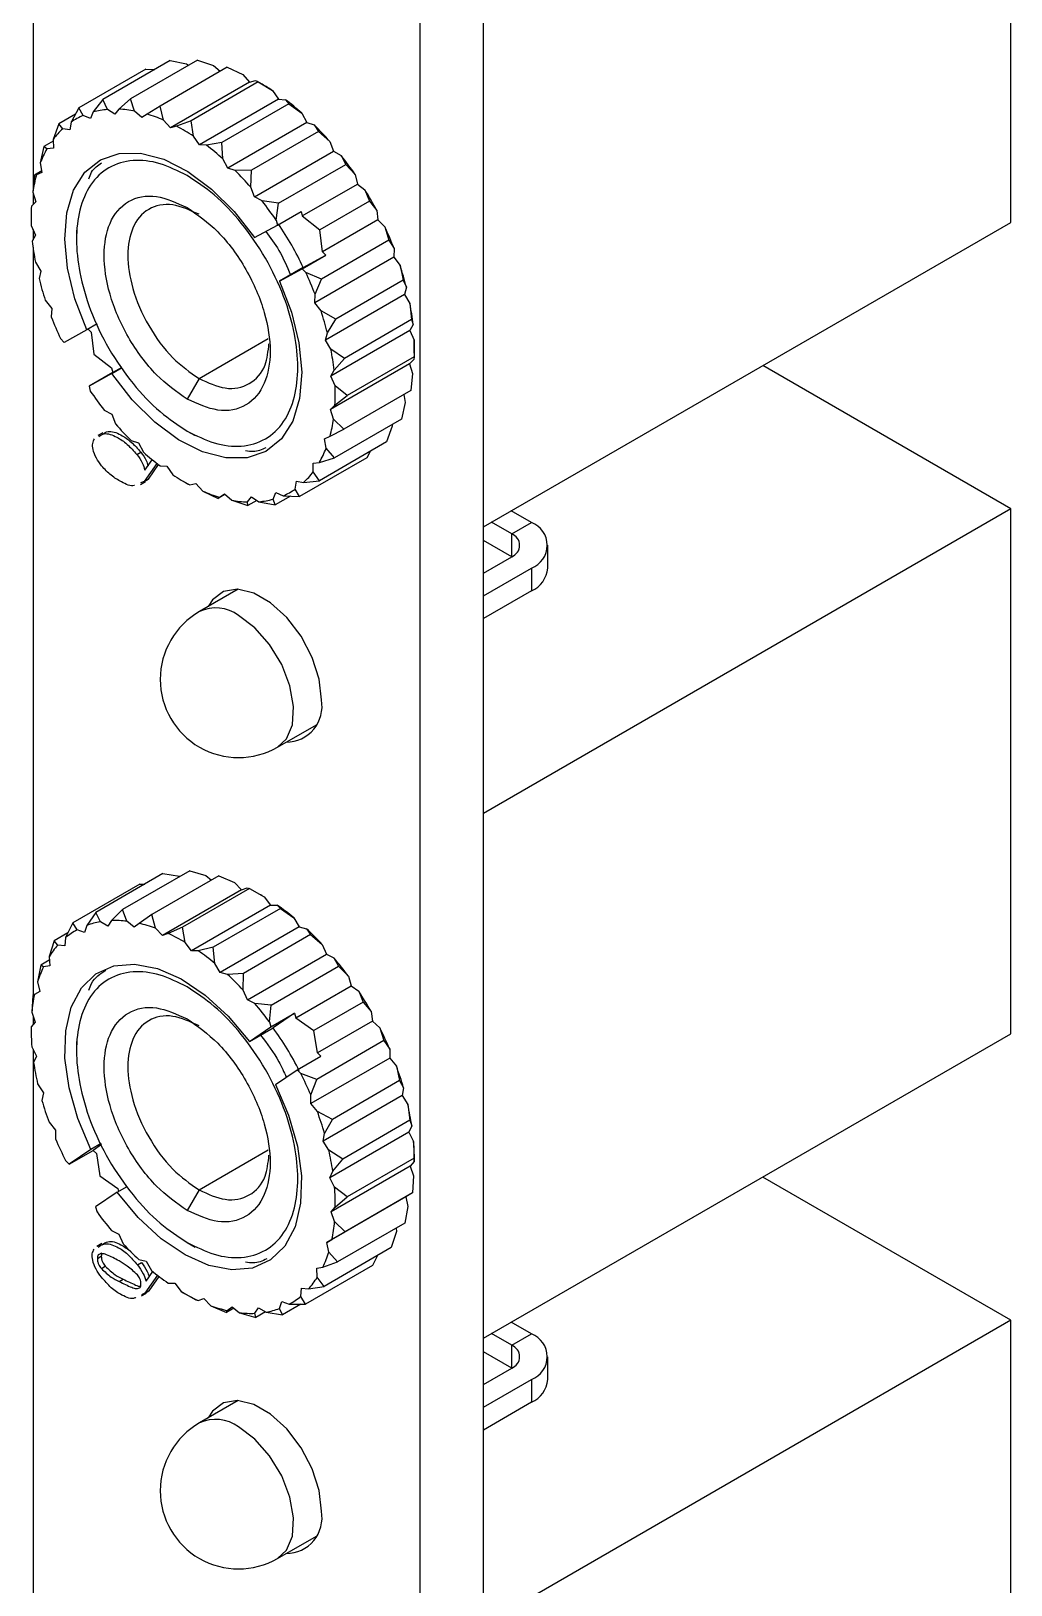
# Model space of a CAD drawing. Extents: x 616 to 1059, y 318 to 582.
# Drawn here: x 615.7 to 650.8, y 389.2 to 444.8 of the extents above; entities that cross this region are included whole.
import ezdxf

# ---------------------------------------------------------------- set-up
doc = ezdxf.new("R2010")
doc.units = 0
doc.layers.get('0').update_dxf_attribs({"linetype": 'CONTINUOUS'})

msp = doc.modelspace()

# ---------------------------------------------------------------- linework, layer by layer
at = {"color": 7, "linetype": 'CONTINUOUS'}
for p, q in [((631.876, 335.989), (631.876, 545.84)), ((629.613, 339.99), (629.613, 539.226)), ((615.754, 466.223), (615.754, 439.157)), ((650.756, 437.997), (650.756, 456.777)), ((620.658, 443.785), (618.254, 442.397)), ((621.643, 443.807), (619.238, 442.419)), ((620.658, 443.785), (621.244, 443.669)), ((621.643, 443.807), (622.217, 443.613)), ((619.793, 443.484), (617.389, 442.097)), ((619.793, 443.484), (620.11, 443.468)), ((622.708, 443.549), (620.303, 442.161)), ((621.244, 443.669), (621.32, 443.621)), ((622.217, 443.613), (622.457, 443.404)), ((622.708, 443.549), (623.257, 443.29)), ((623.257, 443.29), (623.5, 443.016)), ((623.5, 443.016), (620.672, 441.383)), ((623.812, 443.021), (621.408, 441.634)), ((623.5, 443.016), (623.72, 443.07)), ((623.72, 443.07), (623.812, 443.021)), ((623.957, 442.938), (623.793, 443.033)), ((623.812, 443.021), (624.324, 442.712)), ((624.324, 442.712), (624.54, 442.401)), ((617.389, 442.097), (617.114, 441.584)), ((617.547, 441.822), (617.389, 442.097)), ((618.254, 442.397), (617.909, 441.948)), ((618.416, 442.036), (618.254, 442.397)), ((619.238, 442.419), (618.828, 442.045)), ((619.389, 441.98), (619.238, 442.419)), ((620.303, 442.161), (619.834, 441.873)), ((620.429, 441.657), (620.303, 442.161)), ((624.54, 442.401), (621.711, 440.769)), ((624.915, 442.244), (622.511, 440.856)), ((624.54, 442.401), (624.785, 442.387)), ((624.785, 442.387), (624.915, 442.244)), ((624.915, 442.244), (625.377, 441.901)), ((616.675, 441.529), (616.474, 440.968)), ((617.268, 441.871), (616.675, 441.529)), ((616.816, 441.346), (616.675, 441.529)), ((617.114, 441.584), (617.069, 441.303)), ((617.813, 441.713), (617.547, 441.822)), ((617.909, 441.948), (617.813, 441.713)), ((618.685, 441.864), (618.416, 442.036)), ((618.828, 442.045), (618.685, 441.864)), ((619.65, 441.753), (619.389, 441.98)), ((619.834, 441.873), (619.65, 441.753)), ((620.672, 441.383), (620.429, 441.657)), ((621.408, 441.634), (620.891, 441.437)), ((621.496, 441.079), (621.408, 441.634)), ((625.557, 441.566), (622.729, 439.933)), ((625.377, 441.901), (625.557, 441.566)), ((625.557, 441.566), (625.819, 441.484)), ((616.474, 440.968), (616.481, 440.653)), ((617.069, 441.303), (616.816, 441.346)), ((620.891, 441.437), (620.672, 441.383)), ((621.711, 440.769), (621.496, 441.079)), ((625.972, 441.247), (623.568, 439.86)), ((625.819, 441.484), (625.972, 441.247)), ((625.972, 441.247), (626.375, 440.888)), ((616.14, 440.715), (616.012, 440.123)), ((616.475, 440.908), (616.14, 440.715)), ((616.25, 440.628), (616.14, 440.715)), ((616.481, 440.653), (616.25, 440.628)), ((621.957, 440.754), (621.711, 440.769)), ((622.511, 440.856), (621.957, 440.754)), ((622.549, 440.268), (622.511, 440.856)), ((623.684, 438.909), (626.513, 440.541)), ((626.375, 440.888), (626.513, 440.541)), ((626.513, 440.541), (626.782, 440.395)), ((616.012, 440.123), (616.072, 439.786)), ((622.729, 439.933), (622.549, 440.268)), ((622.991, 439.851), (622.729, 439.933)), ((623.568, 439.86), (622.991, 439.851)), ((623.547, 439.255), (623.568, 439.86)), ((624.539, 438.681), (626.944, 440.069)), ((626.782, 440.395), (626.944, 440.069)), ((626.944, 440.069), (627.28, 439.712)), ((615.806, 439.687), (615.747, 439.082)), ((616.063, 439.836), (615.806, 439.687)), ((615.872, 439.693), (615.806, 439.687)), ((616.072, 439.786), (615.872, 439.693)), ((625.39, 438.225), (627.37, 439.368)), ((627.28, 439.712), (627.37, 439.368)), ((627.37, 439.368), (627.635, 439.163)), ((615.747, 439.082), (615.857, 438.735)), ((615.754, 439.059), (615.754, 438.636)), ((623.684, 438.909), (623.547, 439.255)), ((623.953, 438.762), (623.684, 438.909)), ((624.539, 438.681), (623.953, 438.762)), ((627.792, 438.755), (626.024, 437.735)), ((627.635, 439.163), (627.792, 438.755)), ((627.792, 438.755), (628.058, 438.419)), ((615.683, 438.351), (615.683, 438.162)), ((615.696, 438.579), (615.684, 438.485)), ((615.684, 438.485), (615.685, 438.351)), ((615.857, 438.735), (615.696, 438.579)), ((624.452, 438.079), (624.539, 438.681)), ((624.499, 437.899), (625.347, 438.389)), ((625.347, 438.389), (625.39, 438.225)), ((625.39, 438.225), (626.024, 437.735)), ((628.058, 438.419), (628.096, 438.089)), ((615.688, 437.885), (615.844, 437.542)), ((615.754, 437.741), (615.754, 437.376)), ((617.31, 437.713), (617.31, 437.386)), ((623.685, 437.452), (624.499, 437.899)), ((624.452, 438.079), (624.499, 437.899)), ((626.116, 436.946), (626.024, 437.735)), ((628.096, 438.089), (626.116, 436.946)), ((628.096, 438.089), (628.348, 437.834)), ((628.348, 437.834), (628.485, 437.355)), ((631.876, 427.098), (650.756, 437.997)), ((615.844, 437.542), (615.728, 437.329)), ((615.754, 437.111), (615.754, 410.336)), ((628.485, 437.355), (626.081, 435.968)), ((628.485, 437.355), (628.678, 437.058)), ((615.839, 436.578), (616.035, 436.252)), ((625.388, 436.334), (626.236, 436.824)), ((625.423, 436.377), (626.236, 436.824)), ((628.663, 436.756), (625.835, 435.123)), ((626.236, 436.824), (626.116, 436.946)), ((628.678, 437.058), (628.663, 436.756)), ((628.663, 436.756), (628.891, 436.459)), ((616.035, 436.252), (615.968, 435.989)), ((625.423, 436.377), (624.574, 435.887)), ((624.574, 435.887), (625.388, 436.334)), ((625.519, 436.201), (625.388, 436.334)), ((626.081, 435.968), (625.519, 436.201)), ((625.849, 435.425), (626.081, 435.968)), ((628.891, 436.459), (628.996, 435.924)), ((625.835, 435.123), (625.849, 435.425)), ((629.05, 435.418), (626.221, 433.785)), ((628.996, 435.924), (626.592, 434.536)), ((628.996, 435.924), (629.116, 435.681)), ((629.116, 435.681), (629.05, 435.418)), ((629.05, 435.418), (629.245, 435.092)), ((616.193, 435.211), (616.421, 434.914)), ((616.421, 434.914), (616.407, 434.612)), ((626.063, 434.826), (625.835, 435.123)), ((629.245, 435.092), (629.305, 434.516)), ((618.051, 434.363), (617.682, 434.15)), ((626.592, 434.536), (626.063, 434.826)), ((626.288, 434.048), (626.592, 434.536)), ((629.305, 434.516), (626.901, 433.128)), ((629.356, 434.341), (629.24, 434.128)), ((629.305, 434.516), (629.356, 434.341)), ((616.737, 433.836), (616.868, 433.703)), ((617.682, 434.15), (616.868, 433.703)), ((617.731, 434.178), (617.837, 434.07)), ((617.837, 434.07), (617.929, 433.282)), ((621.694, 432.406), (624.171, 433.836)), ((626.221, 433.785), (626.288, 434.048)), ((626.417, 433.459), (626.221, 433.785)), ((629.24, 434.128), (626.412, 432.495)), ((629.24, 434.128), (629.396, 433.785)), ((629.396, 433.785), (629.401, 433.185)), ((617.929, 433.282), (618.563, 432.792)), ((626.901, 433.128), (626.417, 433.459)), ((629.401, 433.185), (626.997, 431.797)), ((629.401, 433.185), (629.389, 433.091)), ((629.401, 433.319), (629.401, 433.508)), ((618.606, 432.628), (617.757, 432.138)), ((618.563, 432.792), (618.606, 432.628)), ((618.571, 432.585), (618.941, 432.799)), ((618.934, 432.808), (618.606, 432.628)), ((629.228, 432.935), (626.399, 431.302)), ((626.412, 432.495), (626.528, 432.709)), ((626.528, 432.709), (626.901, 433.128)), ((629.389, 433.091), (629.228, 432.935)), ((629.228, 432.935), (629.338, 432.588)), ((650.756, 427.741), (641.873, 432.869)), ((618.571, 432.585), (617.757, 432.138)), ((617.757, 432.138), (617.804, 431.958)), ((621.694, 432.406), (621.269, 431.671)), ((626.568, 432.152), (626.412, 432.495)), ((626.997, 431.797), (626.568, 432.152)), ((629.338, 432.588), (629.279, 431.982)), ((626.56, 431.458), (626.997, 431.797)), ((629.279, 431.982), (626.875, 430.595)), ((629.073, 431.547), (628.944, 430.955)), ((629.021, 431.834), (629.073, 431.547)), ((618.303, 431.275), (618.572, 431.128)), ((618.572, 431.128), (618.709, 430.782)), ((626.399, 431.302), (626.56, 431.458)), ((626.509, 430.955), (626.399, 431.302)), ((618.246, 430.468), (618.069, 430.366)), ((621.269, 430.528), (621.552, 430.364)), ((626.384, 430.344), (626.875, 430.595)), ((626.875, 430.595), (626.509, 430.955)), ((628.944, 430.955), (626.54, 429.567)), ((628.611, 430.702), (628.41, 430.141)), ((628.609, 430.762), (628.611, 430.702)), ((619.265, 430.186), (619.527, 430.104)), ((619.527, 430.104), (619.707, 429.769)), ((628.41, 430.141), (626.005, 428.753)), ((626.184, 430.252), (626.384, 430.344)), ((626.244, 429.914), (626.184, 430.252)), ((626.54, 429.567), (626.244, 429.914)), ((619.469, 429.691), (619.61, 429.772)), ((620.184, 429.372), (619.728, 428.724)), ((619.757, 429.13), (620.02, 429.503)), ((620.238, 429.33), (619.869, 428.805)), ((627.696, 429.573), (625.292, 428.185)), ((625.775, 429.384), (626.006, 429.409)), ((625.782, 429.069), (625.775, 429.384)), ((626.006, 429.409), (626.54, 429.567)), ((627.817, 429.799), (627.696, 429.573)), ((619.728, 428.724), (619.869, 428.805)), ((619.869, 428.805), (619.74, 428.752)), ((620.299, 429.283), (620.545, 429.268)), ((620.545, 429.268), (620.76, 428.958)), ((625.142, 428.453), (625.187, 428.734)), ((625.187, 428.734), (625.44, 428.691)), ((625.44, 428.691), (626.005, 428.753)), ((626.005, 428.753), (625.782, 429.069)), ((619.728, 428.724), (619.599, 428.671)), ((619.604, 428.617), (619.781, 428.719)), ((621.127, 428.732), (621.292, 428.637)), ((621.292, 428.638), (621.365, 428.6)), ((621.365, 428.6), (621.584, 428.654)), ((621.584, 428.654), (621.827, 428.38)), ((621.827, 428.38), (622.377, 428.121)), ((622.627, 428.265), (622.377, 428.121)), ((622.422, 428.164), (622.606, 428.284)), ((622.606, 428.284), (622.867, 428.057)), ((624.347, 428.089), (624.443, 428.325)), ((624.975, 428.202), (624.426, 427.885)), ((624.443, 428.325), (624.709, 428.215)), ((624.709, 428.215), (625.292, 428.185)), ((625.292, 428.185), (625.142, 428.453)), ((622.377, 428.121), (622.422, 428.164)), ((622.867, 428.057), (623.442, 427.863)), ((623.428, 427.992), (623.571, 428.173)), ((623.442, 427.863), (623.428, 427.992)), ((623.765, 428.049), (623.442, 427.863)), ((623.571, 428.173), (623.84, 428.001)), ((623.84, 428.001), (624.426, 427.885)), ((624.426, 427.885), (624.347, 428.089)), ((650.756, 427.741), (631.876, 416.842)), ((633.594, 427.256), (632.872, 427.673)), ((650.756, 408.961), (650.756, 427.741)), ((632.887, 426.848), (632.165, 427.265)), ((632.887, 426.848), (633.594, 427.256)), ((632.887, 426.031), (631.876, 426.615)), ((632.887, 426.031), (632.887, 426.848)), ((631.876, 425.448), (632.887, 426.031)), ((634.18, 425.623), (634.18, 426.44)), ((631.876, 424.631), (633.594, 425.623)), ((633.594, 425.623), (633.594, 424.807)), ((623.095, 424.869), (621.708, 424.068)), ((633.594, 424.807), (631.876, 423.815)), ((624.508, 419.218), (625.895, 420.019)), ((619.578, 414.317), (617.174, 412.929)), ((620.405, 414.693), (618.001, 413.305)), ((621.36, 414.793), (618.956, 413.405)), ((619.578, 414.317), (619.751, 414.315)), ((622.406, 414.612), (620.002, 413.224)), ((620.405, 414.693), (620.991, 414.6)), ((620.991, 414.6), (621.009, 414.59)), ((621.36, 414.793), (621.939, 414.62)), ((621.939, 414.62), (622.14, 414.458)), ((622.406, 414.612), (622.965, 414.37)), ((622.965, 414.37), (623.213, 414.108)), ((623.213, 414.108), (620.385, 412.475)), ((623.504, 414.158), (621.1, 412.77)), ((623.213, 414.108), (623.424, 414.18)), ((623.424, 414.18), (623.504, 414.158)), ((623.504, 414.158), (624.028, 413.861)), ((623.957, 413.902), (623.91, 413.929)), ((624.028, 413.861), (624.252, 413.559)), ((618.001, 413.305), (617.675, 412.837)), ((618.163, 412.967), (618.001, 413.305)), ((618.956, 413.405), (618.562, 413.009)), ((619.111, 412.987), (618.956, 413.405)), ((620.002, 413.224), (619.548, 412.911)), ((620.136, 412.737), (620.002, 413.224)), ((624.252, 413.559), (621.424, 411.926)), ((624.612, 413.447), (622.207, 412.059)), ((624.252, 413.559), (624.491, 413.563)), ((624.491, 413.563), (624.612, 413.447)), ((624.612, 413.447), (625.089, 413.111)), ((617.174, 412.929), (616.92, 412.401)), ((617.329, 412.679), (617.174, 412.929)), ((617.593, 412.588), (617.329, 412.679)), ((617.675, 412.837), (617.593, 412.588)), ((618.432, 412.812), (618.163, 412.967)), ((618.562, 413.009), (618.432, 412.812)), ((619.375, 412.774), (619.111, 412.987)), ((619.548, 412.911), (619.375, 412.774)), ((620.385, 412.475), (620.136, 412.737)), ((621.1, 412.77), (620.595, 412.547)), ((621.2, 412.228), (621.1, 412.77)), ((625.279, 412.782), (622.451, 411.149)), ((625.089, 413.111), (625.279, 412.782)), ((625.279, 412.782), (625.538, 412.718)), ((625.538, 412.718), (625.686, 412.508)), ((616.508, 412.29), (616.327, 411.719)), ((617.005, 412.577), (616.508, 412.29)), ((616.641, 412.134), (616.508, 412.29)), ((616.89, 412.11), (616.641, 412.134)), ((616.92, 412.401), (616.89, 412.11)), ((620.595, 412.547), (620.385, 412.475)), ((621.424, 411.926), (621.2, 412.228)), ((622.207, 412.059), (621.663, 411.931)), ((622.26, 411.479), (622.207, 412.059)), ((625.686, 412.508), (623.281, 411.12)), ((625.686, 412.508), (626.106, 412.151)), ((626.106, 412.151), (626.256, 411.806)), ((616.336, 411.592), (616.027, 411.414)), ((616.327, 411.719), (616.349, 411.396)), ((621.663, 411.931), (621.424, 411.926)), ((623.427, 410.173), (626.256, 411.806)), ((626.256, 411.806), (626.524, 411.677)), ((626.524, 411.677), (626.685, 411.376)), ((616.027, 411.414), (615.918, 410.816)), ((616.126, 411.352), (616.027, 411.414)), ((616.349, 411.396), (616.126, 411.352)), ((622.451, 411.149), (622.26, 411.479)), ((622.71, 411.086), (622.451, 411.149)), ((623.281, 411.12), (622.71, 411.086)), ((623.278, 410.518), (623.281, 411.12)), ((624.281, 409.988), (626.685, 411.376)), ((626.685, 411.376), (627.041, 411.016)), ((627.041, 411.016), (627.144, 410.669)), ((615.992, 410.475), (615.802, 410.364)), ((615.918, 410.816), (615.992, 410.475)), ((623.427, 410.173), (623.278, 410.518)), ((625.164, 409.527), (627.144, 410.669)), ((627.144, 410.669), (627.411, 410.48)), ((627.411, 410.48), (627.571, 410.094)), ((615.75, 410.333), (615.71, 409.728)), ((615.802, 410.364), (615.75, 410.333)), ((623.696, 410.045), (623.427, 410.173)), ((624.281, 409.988), (623.696, 410.045)), ((624.212, 409.383), (624.281, 409.988)), ((627.571, 410.094), (625.803, 409.074)), ((627.571, 410.094), (627.857, 409.751)), ((615.833, 409.38), (615.684, 409.208)), ((615.71, 409.728), (615.833, 409.38)), ((615.754, 409.603), (615.754, 409.289)), ((624.212, 409.383), (624.266, 409.202)), ((624.266, 409.202), (625.115, 409.692)), ((625.115, 409.692), (624.345, 409.169)), ((625.115, 409.692), (625.164, 409.527)), ((625.164, 409.527), (625.803, 409.074)), ((627.91, 409.415), (625.93, 408.272)), ((627.857, 409.751), (627.91, 409.415)), ((627.91, 409.415), (628.166, 409.173)), ((623.497, 408.679), (624.266, 409.202)), ((623.497, 408.679), (624.345, 409.169)), ((625.93, 408.272), (625.803, 409.074)), ((628.166, 409.173), (628.31, 408.713)), ((631.876, 398.062), (650.756, 408.961)), ((615.709, 408.495), (615.877, 408.156)), ((615.754, 408.405), (615.754, 381.248)), ((617.31, 408.677), (617.31, 408.35)), ((628.31, 408.713), (625.906, 407.325)), ((626.052, 408.157), (625.93, 408.272)), ((628.31, 408.713), (628.523, 408.403)), ((628.523, 408.403), (628.523, 408.092)), ((615.877, 408.156), (615.774, 407.928)), ((624.434, 407.144), (625.204, 407.667)), ((625.204, 407.667), (626.052, 408.157)), ((625.337, 407.54), (625.204, 407.667)), ((628.523, 408.092), (625.695, 406.459)), ((628.523, 408.092), (628.759, 407.806)), ((628.759, 407.806), (628.874, 407.285)), ((615.917, 407.166), (616.123, 406.847)), ((625.906, 407.325), (625.337, 407.54)), ((625.695, 406.77), (625.906, 407.325)), ((628.874, 407.285), (626.47, 405.897)), ((628.874, 407.285), (629.014, 407.025)), ((616.123, 406.847), (616.071, 406.572)), ((625.695, 406.459), (625.695, 406.77)), ((628.962, 406.75), (626.133, 405.118)), ((629.014, 407.025), (628.962, 406.75)), ((628.962, 406.75), (629.167, 406.431)), ((625.93, 406.173), (625.695, 406.459)), ((626.47, 405.897), (625.93, 406.173)), ((629.167, 406.431), (629.241, 405.865)), ((616.326, 405.792), (616.561, 405.505)), ((616.561, 405.505), (616.561, 405.195)), ((626.133, 405.118), (626.185, 405.392)), ((626.185, 405.392), (626.47, 405.897)), ((629.207, 405.442), (626.379, 403.809)), ((629.241, 405.865), (626.837, 404.477)), ((629.31, 405.67), (629.207, 405.442)), ((629.207, 405.442), (629.375, 405.102)), ((629.241, 405.865), (629.31, 405.67)), ((617.822, 404.821), (617.052, 404.298)), ((618.19, 405.034), (617.822, 404.821)), ((618.208, 404.997), (617.901, 404.788)), ((626.339, 404.798), (626.133, 405.118)), ((629.375, 405.102), (629.396, 404.507)), ((616.919, 404.425), (617.052, 404.298)), ((617.052, 404.298), (617.901, 404.788)), ((617.901, 404.788), (618.023, 404.672)), ((618.023, 404.672), (618.15, 403.871)), ((621.694, 403.369), (624.171, 404.8)), ((626.837, 404.477), (626.339, 404.798)), ((626.482, 404.037), (626.837, 404.477)), ((629.396, 404.507), (626.992, 403.119)), ((629.401, 404.39), (629.251, 404.217)), ((629.396, 404.507), (629.401, 404.39)), ((618.15, 403.871), (618.789, 403.418)), ((626.379, 403.809), (626.482, 404.037)), ((626.547, 403.469), (626.379, 403.809)), ((629.251, 404.217), (626.423, 402.584)), ((629.251, 404.217), (629.375, 403.87)), ((629.375, 403.87), (629.334, 403.264)), ((650.756, 398.705), (641.873, 403.833)), ((618.759, 403.286), (617.99, 402.763)), ((618.759, 403.286), (619.124, 403.496)), ((618.789, 403.418), (618.818, 403.32)), ((621.694, 403.369), (621.269, 402.635)), ((626.992, 403.119), (626.547, 403.469)), ((629.334, 403.264), (626.93, 401.876)), ((629.282, 403.233), (629.092, 403.123)), ((629.334, 403.264), (629.282, 403.233)), ((617.99, 402.763), (618.044, 402.581)), ((629.092, 403.123), (626.264, 401.49)), ((626.423, 402.584), (626.572, 402.757)), ((626.572, 402.757), (626.992, 403.119)), ((629.166, 402.781), (629.058, 402.184)), ((629.092, 403.123), (629.166, 402.781)), ((626.546, 402.237), (626.423, 402.584)), ((626.93, 401.876), (626.546, 402.237)), ((629.058, 402.184), (626.653, 400.796)), ((618.56, 401.92), (618.829, 401.791)), ((618.829, 401.791), (618.978, 401.447)), ((621.269, 401.491), (621.552, 401.328)), ((626.264, 401.49), (626.454, 401.6)), ((626.338, 401.148), (626.264, 401.49)), ((626.454, 401.6), (626.93, 401.876)), ((628.758, 401.879), (628.577, 401.307)), ((628.749, 402.005), (628.758, 401.879)), ((618.22, 401.452), (618.043, 401.35)), ((618.056, 400.918), (618.198, 401)), ((618.081, 401.043), (618.222, 401.125)), ((628.577, 401.307), (626.173, 399.919)), ((626.653, 400.796), (626.338, 401.148)), ((628.08, 401.02), (627.91, 400.669)), ((618.2, 400.556), (618.341, 400.637)), ((619.491, 400.686), (619.633, 400.768)), ((619.546, 400.879), (619.805, 400.816)), ((619.799, 400.102), (620.042, 400.448)), ((619.805, 400.816), (619.996, 400.486)), ((627.91, 400.669), (625.506, 399.281)), ((625.907, 400.568), (626.13, 400.612)), ((625.929, 400.246), (625.907, 400.568)), ((626.13, 400.612), (626.653, 400.796)), ((618.84, 400.093), (618.982, 400.175)), ((620.206, 400.318), (619.76, 399.682)), ((620.261, 400.276), (619.901, 399.764)), ((620.593, 400.034), (620.832, 400.038)), ((620.832, 400.038), (621.056, 399.737)), ((625.336, 399.563), (625.366, 399.855)), ((625.366, 399.855), (625.615, 399.831)), ((625.615, 399.831), (626.173, 399.919)), ((626.173, 399.919), (625.929, 400.246)), ((619.76, 399.682), (619.636, 399.621)), ((619.636, 399.578), (619.813, 399.68)), ((619.76, 399.682), (619.901, 399.764)), ((619.901, 399.764), (619.778, 399.702)), ((621.056, 399.737), (621.58, 399.44)), ((621.127, 399.696), (621.175, 399.668)), ((621.58, 399.44), (621.661, 399.418)), ((621.661, 399.418), (621.871, 399.49)), ((621.871, 399.49), (622.12, 399.228)), ((624.581, 399.128), (624.663, 399.377)), ((624.663, 399.377), (624.927, 399.285)), ((625.334, 399.282), (624.68, 398.904)), ((624.927, 399.285), (625.506, 399.281)), ((625.506, 399.281), (625.336, 399.563)), ((622.12, 399.228), (622.678, 398.985)), ((622.945, 399.139), (622.678, 398.985)), ((622.678, 398.985), (622.708, 399.054)), ((622.708, 399.054), (622.881, 399.191)), ((622.881, 399.191), (623.145, 398.978)), ((623.145, 398.978), (623.725, 398.805)), ((623.694, 398.956), (623.824, 399.152)), ((623.725, 398.805), (623.694, 398.956)), ((624.076, 399.007), (623.725, 398.805)), ((623.824, 399.152), (624.093, 398.997)), ((624.093, 398.997), (624.68, 398.904)), ((624.68, 398.904), (624.581, 399.128)), ((650.756, 398.705), (631.876, 387.806)), ((650.756, 379.925), (650.756, 398.705)), ((632.887, 397.812), (632.165, 398.229)), ((633.594, 398.22), (632.872, 398.637)), ((632.887, 397.812), (633.594, 398.22)), ((632.887, 396.995), (632.887, 397.812)), ((632.887, 396.995), (631.876, 397.579)), ((634.18, 396.587), (634.18, 397.403)), ((631.876, 396.411), (632.887, 396.995)), ((631.876, 395.595), (633.594, 396.587)), ((633.594, 396.587), (633.594, 395.77)), ((623.095, 395.833), (621.708, 395.032)), ((633.594, 395.77), (631.876, 394.778)), ((624.508, 390.182), (625.895, 390.983))]:
    msp.add_line(p, q, dxfattribs=at)
at = {"color": 7, "linetype": 'CONTINUOUS', "flags": 128}
for points in [[(617.682, 434.15), (617.254, 435.258), (616.985, 436.356), (616.886, 437.398), (616.961, 438.344), (617.207, 439.153), (617.613, 439.792), (618.164, 440.235), (618.837, 440.465), (619.603, 440.471), (620.432, 440.253), (621.29, 439.821), (622.141, 439.191), (622.95, 438.391), (623.685, 437.452)], [(624.574, 435.887), (625.002, 434.779), (625.271, 433.682), (625.37, 432.639), (625.295, 431.693), (625.049, 430.885), (624.643, 430.245), (624.092, 429.802), (623.419, 429.572), (622.653, 429.566), (621.824, 429.784), (620.966, 430.216), (620.115, 430.846), (619.306, 431.646), (618.571, 432.585)], [(626.078, 420.909), (625.992, 421.648), (625.741, 422.427), (625.346, 423.183), (624.838, 423.853), (624.258, 424.384), (623.655, 424.732), (623.075, 424.87), (622.567, 424.787), (622.172, 424.488), (622.018, 424.247)], [(624.508, 419.218), (624.823, 419.51), (625.038, 420.02), (625.082, 420.675), (624.951, 421.415), (624.656, 422.175), (624.223, 422.889), (623.691, 423.491), (623.108, 423.93)], [(617.822, 404.821), (617.354, 405.923), (617.041, 407.028), (616.895, 408.09), (616.924, 409.066), (617.124, 409.915), (617.489, 410.602), (618.003, 411.1), (618.646, 411.389), (619.39, 411.455), (620.206, 411.297), (621.059, 410.921), (621.915, 410.342), (622.739, 409.585), (623.497, 408.679)], [(624.434, 407.144), (624.902, 406.041), (625.215, 404.937), (625.361, 403.875), (625.332, 402.899), (625.132, 402.05), (624.767, 401.362), (624.253, 400.864), (623.61, 400.576), (622.866, 400.51), (622.05, 400.668), (621.197, 401.044), (620.341, 401.623), (619.517, 402.38), (618.759, 403.286)], [(626.078, 391.872), (625.992, 392.612), (625.741, 393.391), (625.346, 394.146), (624.838, 394.817), (624.258, 395.347), (623.655, 395.696), (623.075, 395.834), (622.567, 395.75), (622.172, 395.452), (622.018, 395.211)], [(624.508, 390.182), (624.823, 390.474), (625.038, 390.984), (625.082, 391.638), (624.951, 392.379), (624.656, 393.139), (624.223, 393.852), (623.691, 394.455), (623.108, 394.894)]]:
    msp.add_lwpolyline(points, dxfattribs=at)
at = {"color": 7, "linetype": 'CONTINUOUS'}
for centre, radius, start, end in [((620.136, 436.329), 7.634, 56.7305, 59.9668), ((619.014, 434.758), 9.566, 48.3033, 52.8913), ((618.565, 439.459), 2.573, 113.301, 124.318), ((618.66, 439.139), 2.907, 94.8117, 104.9662), ((618.669, 438.198), 3.851, 79.2197, 87.6379), ((618.301, 436.708), 5.388, 66.7344, 73.4626), ((618.739, 439.265), 2.834, 132.7338, 143.0622), ((617.438, 434.906), 7.387, 56.6827, 62.1337), ((617.671, 433.325), 11.531, 40.9848, 45.0352), ((619.47, 438.799), 3.703, 150.4075, 159.0487), ((616.186, 433.126), 9.566, 48.3033, 52.8913), ((616.633, 432.46), 12.883, 34.2623, 38.0242), ((620.867, 438.352), 5.172, 164.9697, 171.8843), ((614.842, 431.692), 11.531, 40.9848, 45.0352), ((613.805, 430.827), 12.883, 34.2623, 38.0242), ((616.266, 432.212), 13.326, 27.7623, 31.4402), ((622.81, 438.158), 7.127, 176.6069, 182.1899), ((616.018, 432.069), 10.345, 24.6103, 34.5922), ((616.775, 432.454), 12.762, 21.146, 24.9315), ((624.979, 438.311), 9.303, 186.063, 190.7371), ((626.946, 438.738), 11.317, 194.0562, 198.1576), ((613.946, 430.821), 12.762, 21.146, 24.9315), ((618.138, 432.932), 11.317, 14.0562, 18.1576), ((620.105, 433.359), 9.303, 6.063, 10.7371), ((628.31, 439.216), 12.762, 201.146, 204.9315), ((615.31, 431.3), 11.317, 14.0562, 18.1576), ((621.925, 433.507), 7.476, 0.0082, 2.1278), ((617.277, 431.726), 9.303, 6.063, 10.7371), ((619.446, 431.88), 7.127, 356.6069, 2.1899), ((628.451, 439.21), 12.883, 214.2623, 218.0242), ((627.414, 438.345), 11.531, 220.9848, 225.0352), ((621.389, 431.685), 5.172, 344.9697, 351.8843), ((622.786, 431.238), 3.703, 330.4075, 339.0487), ((626.07, 436.912), 9.566, 228.3033, 232.8913), ((624.818, 435.131), 7.387, 236.6827, 242.1337), ((623.517, 430.772), 2.834, 312.7338, 323.0622), ((623.955, 433.329), 5.388, 246.7344, 253.4626), ((623.691, 430.578), 2.573, 293.301, 304.318), ((623.587, 431.839), 3.851, 259.2197, 267.6379), ((623.596, 430.898), 2.907, 274.8117, 284.9662), ((633.284, 426.44), 0.873, 290.7834, 69.2166), ((632.732, 426.44), 0.437, 290.7834, 69.2166), ((633.179, 425.723), 1.006, 294.3747, 354.3052), ((623.108, 421.643), 2.8, 119.9973, 180), ((622.292, 422.826), 1.372, 53.5137, 115.1758), ((623.108, 421.643), 2.8, 180, 299.9973), ((624.815, 420.681), 1.283, 270.1212, 10.2391), ((619.386, 406.194), 8.965, 50.4983, 55.2892), ((618.571, 410.412), 2.585, 118.7188, 129.6995), ((618.627, 410.253), 2.754, 99.6992, 110.2267), ((618.694, 409.484), 3.527, 83.2165, 92.142), ((618.451, 408.129), 4.907, 69.9194, 77.0808), ((618.03, 404.636), 11.031, 42.9374, 47.1094), ((618.877, 410.114), 3.013, 137.9062, 147.8204), ((617.725, 406.382), 6.8, 59.2731, 65.0337), ((616.558, 404.561), 8.965, 50.4983, 55.2892), ((616.867, 403.6), 12.589, 36.0899, 39.91), ((619.791, 409.625), 4.052, 154.771, 162.9074), ((615.202, 403.004), 11.031, 42.9374, 47.1094), ((616.285, 403.187), 13.304, 29.5627, 33.2447), ((621.361, 409.23), 5.674, 168.4621, 174.9622), ((614.039, 401.967), 12.589, 36.0899, 39.91), ((623.407, 409.129), 7.723, 179.4152, 184.7069), ((616.033, 403.041), 10.327, 26.4072, 36.4001), ((616.542, 403.314), 13.016, 23.0126, 26.7487), ((625.564, 409.373), 9.896, 188.4001, 192.8855), ((617.685, 403.757), 11.791, 16.0931, 20.0838), ((613.714, 401.682), 13.016, 23.0126, 26.7487), ((627.399, 409.841), 11.791, 196.0931, 200.0838), ((614.857, 402.124), 11.791, 16.0931, 20.0838), ((619.52, 404.224), 9.896, 8.4001, 12.8855), ((628.542, 410.283), 13.016, 203.0126, 206.7487), ((621.678, 404.468), 7.723, 359.4152, 4.7069), ((616.692, 402.592), 9.896, 8.4001, 12.8855), ((618.849, 402.836), 7.723, 359.4152, 4.7069), ((628.217, 409.997), 12.589, 216.0899, 219.91), ((620.895, 402.735), 5.674, 348.4621, 354.9622), ((627.054, 408.961), 11.031, 222.9374, 227.1094), ((622.465, 402.339), 4.052, 334.771, 342.9074), ((625.698, 407.404), 8.965, 230.4983, 235.2892), ((623.379, 401.85), 3.013, 317.9062, 327.8204), ((624.531, 405.582), 6.8, 239.2731, 245.0337), ((623.685, 401.553), 2.585, 298.7188, 309.6995), ((623.805, 403.836), 4.907, 249.9194, 257.0808), ((623.562, 402.48), 3.527, 263.2165, 272.142), ((623.629, 401.712), 2.754, 279.6992, 290.2267), ((633.284, 397.403), 0.873, 290.7834, 69.2166), ((632.732, 397.403), 0.437, 290.7834, 69.2166), ((633.179, 396.687), 1.006, 294.3747, 354.3052), ((623.108, 392.607), 2.8, 119.9973, 180), ((622.292, 393.79), 1.372, 53.5137, 115.1758), ((623.108, 392.607), 2.8, 180, 299.9973), ((624.815, 391.644), 1.283, 270.1212, 10.2391)]:
    msp.add_arc(centre, radius, start, end, dxfattribs=at)
for points, knots in [([(621.269, 439.673), (620.944, 439.834), (620.27, 440.167), (619.298, 440.264), (618.434, 440.012), (617.78, 439.391), (617.393, 438.492), (617.269, 437.409), (617.393, 436.183), (617.78, 434.838), (618.434, 433.462), (619.298, 432.212), (620.27, 431.188), (620.944, 430.742), (621.269, 430.528)], [0, 0, 0, 0, 0.078504, 0.162677, 0.25, 0.337323, 0.421496, 0.5, 0.578504, 0.662677, 0.75, 0.837323, 0.921496, 1, 1, 1, 1]), ([(617.747, 439.552), (617.778, 439.638), (617.873, 439.898), (618.069, 440.035), (618.201, 440.127)], [0, 0, 0, 0, 0.3287873, 1, 1, 1, 1]), ([(621.269, 430.528), (621.595, 430.367), (622.269, 430.033), (623.241, 429.936), (624.105, 430.188), (624.759, 430.809), (625.146, 431.708), (625.27, 432.791), (625.146, 434.017), (624.759, 435.362), (624.105, 436.739), (623.241, 437.988), (622.269, 439.013), (621.595, 439.458), (621.269, 439.673)], [0, 0, 0, 0, 0.078504, 0.162677, 0.25, 0.337323, 0.421496, 0.5, 0.578504, 0.662677, 0.75, 0.837323, 0.921496, 1, 1, 1, 1]), ([(621.269, 431.671), (620.896, 431.934), (620.12, 432.481), (619.11, 433.86), (618.448, 435.4), (618.229, 436.856), (618.448, 438.059), (619.11, 438.834), (620.12, 439.047), (620.896, 438.697), (621.269, 438.53)], [0, 0, 0, 0, 0.120054, 0.25, 0.379946, 0.5, 0.620054, 0.75, 0.879946, 1, 1, 1, 1]), ([(621.694, 438.285), (621.374, 438.428), (620.708, 438.728), (619.843, 438.545), (619.275, 437.881), (619.087, 436.85), (619.275, 435.602), (619.843, 434.282), (620.708, 433.1), (621.374, 432.631), (621.694, 432.406)], [0, 0, 0, 0, 0.120054, 0.25, 0.379946, 0.5, 0.620054, 0.75, 0.879946, 1, 1, 1, 1]), ([(621.269, 438.53), (621.642, 438.267), (622.419, 437.719), (623.429, 436.341), (624.091, 434.801), (624.31, 433.345), (624.091, 432.142), (623.429, 431.367), (622.419, 431.154), (621.642, 431.503), (621.269, 431.671)], [0, 0, 0, 0, 0.120054, 0.25, 0.379946, 0.5, 0.620054, 0.75, 0.879946, 1, 1, 1, 1]), ([(624.086, 437.672), (624.25, 437.452), (624.609, 436.97), (624.843, 436.416), (624.971, 436.116)], [0, 0, 0, 0, 0.45742, 1, 1, 1, 1]), ([(621.694, 432.406), (622.014, 432.261), (622.681, 431.961), (623.537, 432.151), (624.098, 432.743), (624.169, 433.386), (624.199, 433.654)], [0, 0, 0, 0, 0.253908, 0.528737, 0.803565, 1, 1, 1, 1]), ([(618.11, 430.335), (618.168, 430.375), (618.334, 430.49), (618.722, 430.343), (619.129, 430.076), (619.356, 429.819), (619.469, 429.691)], [0, 0, 0, 0, 0.172777, 0.493618, 0.746784, 1, 1, 1, 1]), ([(618.252, 430.416), (618.31, 430.456), (618.476, 430.571), (618.863, 430.424), (619.271, 430.158), (619.497, 429.901), (619.61, 429.772)], [0, 0, 0, 0, 0.172777, 0.493618, 0.746784, 1, 1, 1, 1]), ([(618.205, 429.286), (618.139, 429.376), (618.007, 429.555), (617.894, 429.849), (617.873, 430.103), (617.927, 430.204), (617.953, 430.254)], [0, 0, 0, 0, 0.280577, 0.560305, 0.77989, 1, 1, 1, 1]), ([(624.081, 429.927), (623.938, 429.86), (623.724, 429.76), (623.453, 429.808), (623.364, 429.823)], [0, 0, 0, 0, 0.667681, 1, 1, 1, 1]), ([(619.469, 429.691), (619.541, 429.592), (619.67, 429.417), (619.731, 429.217), (619.757, 429.13)], [0, 0, 0, 0, 0.559969, 1, 1, 1, 1]), ([(619.61, 429.772), (619.684, 429.674), (619.797, 429.523), (619.851, 429.351), (619.87, 429.29)], [0, 0, 0, 0, 0.646972, 1, 1, 1, 1]), ([(619.384, 428.583), (619.381, 428.582), (619.26, 428.531), (618.948, 428.695), (618.548, 428.916), (618.319, 429.163), (618.205, 429.286)], [0, 0, 0, 0, 0.009099, 0.394211, 0.697528, 1, 1, 1, 1]), ([(621.269, 410.637), (620.944, 410.797), (620.27, 411.131), (619.298, 411.228), (618.434, 410.976), (617.78, 410.355), (617.393, 409.456), (617.269, 408.373), (617.393, 407.147), (617.78, 405.802), (618.434, 404.426), (619.298, 403.176), (620.27, 402.151), (620.944, 401.706), (621.269, 401.491)], [0, 0, 0, 0, 0.078504, 0.162677, 0.25, 0.337323, 0.421496, 0.5, 0.578504, 0.662677, 0.75, 0.837323, 0.921496, 1, 1, 1, 1]), ([(617.747, 410.516), (617.779, 410.601), (617.906, 410.936), (618.166, 411.111), (618.36, 411.241)], [0, 0, 0, 0, 0.2520757, 1, 1, 1, 1]), ([(621.269, 401.491), (621.595, 401.331), (622.269, 400.997), (623.241, 400.9), (624.105, 401.152), (624.759, 401.773), (625.146, 402.672), (625.27, 403.755), (625.146, 404.981), (624.759, 406.326), (624.105, 407.702), (623.241, 408.952), (622.269, 409.977), (621.595, 410.422), (621.269, 410.637)], [0, 0, 0, 0, 0.078504, 0.162677, 0.25, 0.337323, 0.421496, 0.5, 0.578504, 0.662677, 0.75, 0.837323, 0.921496, 1, 1, 1, 1]), ([(621.269, 402.635), (620.896, 402.898), (620.12, 403.445), (619.11, 404.824), (618.448, 406.364), (618.229, 407.819), (618.448, 409.022), (619.11, 409.797), (620.12, 410.01), (620.896, 409.661), (621.269, 409.493)], [0, 0, 0, 0, 0.120054, 0.25, 0.379946, 0.5, 0.620054, 0.75, 0.879946, 1, 1, 1, 1]), ([(621.694, 409.248), (621.374, 409.392), (620.708, 409.692), (619.843, 409.509), (619.275, 408.845), (619.087, 407.814), (619.275, 406.566), (619.843, 405.246), (620.708, 404.064), (621.374, 403.595), (621.694, 403.369)], [0, 0, 0, 0, 0.120054, 0.25, 0.379946, 0.5, 0.620054, 0.75, 0.879946, 1, 1, 1, 1]), ([(621.269, 409.493), (621.642, 409.23), (622.419, 408.683), (623.429, 407.304), (624.091, 405.764), (624.31, 404.309), (624.091, 403.106), (623.429, 402.331), (622.419, 402.118), (621.642, 402.467), (621.269, 402.635)], [0, 0, 0, 0, 0.120054, 0.25, 0.379946, 0.5, 0.620054, 0.75, 0.879946, 1, 1, 1, 1]), ([(623.897, 408.91), (624.133, 408.603), (624.494, 408.133), (624.733, 407.592), (624.817, 407.404)], [0, 0, 0, 0, 0.652182, 1, 1, 1, 1]), ([(621.694, 403.369), (622.014, 403.225), (622.681, 402.925), (623.537, 403.115), (624.098, 403.707), (624.169, 404.35), (624.199, 404.618)], [0, 0, 0, 0, 0.253908, 0.528737, 0.803565, 1, 1, 1, 1]), ([(618.222, 401.406), (618.289, 401.453), (618.465, 401.576), (618.866, 401.463), (619.148, 401.248), (619.271, 401.155)], [0, 0, 0, 0, 0.254737, 0.676539, 1, 1, 1, 1]), ([(618.201, 400.254), (618.133, 400.347), (617.997, 400.532), (617.878, 400.835), (617.859, 401.097), (617.914, 401.2), (617.942, 401.252)], [0, 0, 0, 0, 0.280578, 0.560295, 0.779882, 1, 1, 1, 1]), ([(618.081, 401.043), (618.073, 401.022), (618.059, 400.985), (618.057, 400.939), (618.056, 400.918)], [0, 0, 0, 0, 0.558554, 1, 1, 1, 1]), ([(618.081, 401.324), (618.147, 401.371), (618.324, 401.496), (618.725, 401.372), (619.147, 401.09), (619.376, 400.821), (619.491, 400.686)], [0, 0, 0, 0, 0.189781, 0.504028, 0.751632, 1, 1, 1, 1]), ([(618.832, 400.83), (618.684, 400.911), (618.476, 401.024), (618.209, 401.112), (618.123, 401.066), (618.081, 401.043)], [0, 0, 0, 0, 0.561571, 0.782109, 1, 1, 1, 1]), ([(618.211, 401.089), (618.208, 401.079), (618.199, 401.053), (618.198, 401.021), (618.198, 401)], [0, 0, 0, 0, 0.361255, 1, 1, 1, 1]), ([(618.198, 401), (618.199, 400.967), (618.202, 400.901), (618.246, 400.769), (618.305, 400.687), (618.341, 400.637)], [0, 0, 0, 0, 0.280466, 0.560646, 1, 1, 1, 1]), ([(618.056, 400.918), (618.058, 400.885), (618.06, 400.82), (618.105, 400.688), (618.164, 400.606), (618.2, 400.556)], [0, 0, 0, 0, 0.280466, 0.560646, 1, 1, 1, 1]), ([(618.2, 400.556), (618.316, 400.446), (618.526, 400.251), (618.744, 400.141), (618.84, 400.093)], [0, 0, 0, 0, 0.558095, 1, 1, 1, 1]), ([(618.341, 400.637), (618.458, 400.528), (618.667, 400.332), (618.885, 400.223), (618.982, 400.175)], [0, 0, 0, 0, 0.558095, 1, 1, 1, 1]), ([(619.49, 400.33), (619.37, 400.442), (619.155, 400.643), (618.931, 400.773), (618.832, 400.83)], [0, 0, 0, 0, 0.5584766, 1, 1, 1, 1]), ([(619.491, 400.686), (619.568, 400.585), (619.703, 400.403), (619.77, 400.194), (619.799, 400.102)], [0, 0, 0, 0, 0.560168, 1, 1, 1, 1]), ([(619.633, 400.768), (619.71, 400.667), (619.83, 400.508), (619.89, 400.327), (619.911, 400.262)], [0, 0, 0, 0, 0.641664, 1, 1, 1, 1]), ([(624.125, 400.904), (623.968, 400.83), (623.741, 400.722), (623.453, 400.772), (623.364, 400.787)], [0, 0, 0, 0, 0.687662, 1, 1, 1, 1]), ([(619.429, 399.517), (619.42, 399.513), (619.294, 399.446), (618.966, 399.572), (618.547, 399.845), (618.316, 400.118), (618.201, 400.254)], [0, 0, 0, 0, 0.027191, 0.40478, 0.701796, 1, 1, 1, 1]), ([(618.84, 400.093), (618.988, 400.019), (619.193, 399.915), (619.459, 399.821), (619.548, 399.86), (619.592, 399.879)], [0, 0, 0, 0, 0.562016, 0.782673, 1, 1, 1, 1]), ([(618.982, 400.175), (619.127, 400.106), (619.33, 400.01), (619.553, 399.91), (619.604, 399.925), (619.609, 399.927)], [0, 0, 0, 0, 0.697291, 0.971059, 1, 1, 1, 1]), ([(619.616, 400.004), (619.615, 400.033), (619.614, 400.092), (619.575, 400.211), (619.522, 400.285), (619.49, 400.33)], [0, 0, 0, 0, 0.280566, 0.560844, 1, 1, 1, 1]), ([(619.592, 399.879), (619.601, 399.898), (619.619, 399.933), (619.617, 399.982), (619.616, 400.004)], [0, 0, 0, 0, 0.559227, 1, 1, 1, 1])]:
    msp.add_open_spline(points, degree=3, knots=knots, dxfattribs=at)

doc.saveas('drawing.dxf')
